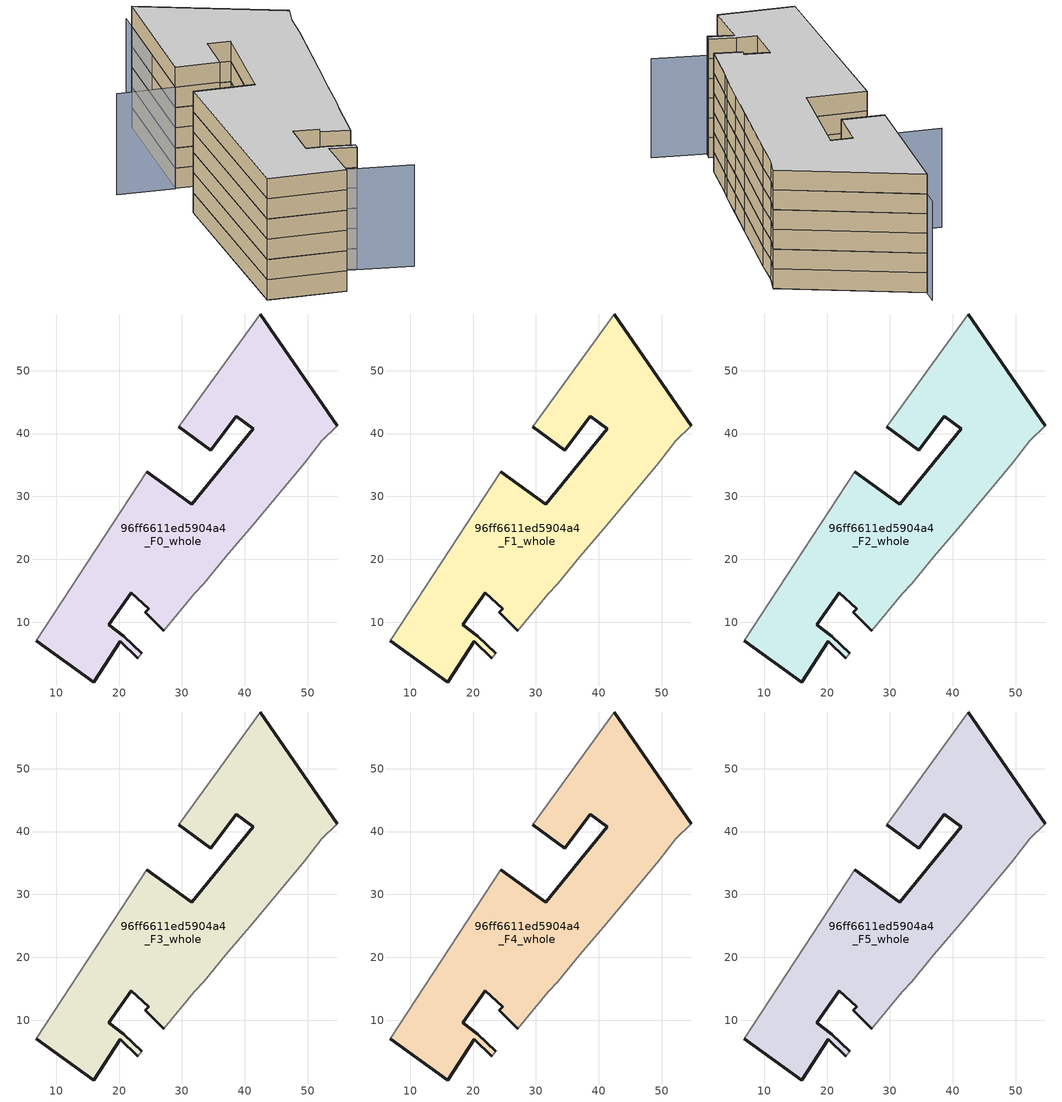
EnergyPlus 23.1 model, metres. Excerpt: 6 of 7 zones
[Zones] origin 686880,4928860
96ff6611ed5904a4_F0_whole
 floor ground (EU_floor_Construction): 33.47,16.12 36.96,20.38 41.23,25.41 49.53,35.32 52.27,38.87 54.72,41.24 42.49,59.01 29.5,41.12 34.61,37.38 38.62,42.79 41.31,40.79 31.6,28.79 24.4,33.92 6.82,7.07 15.98,0.47 20.21,6.96 22.97,4.23 23.6,5.03 20.75,7.78 18.39,9.58 21.93,14.64 24.72,12.13 24.13,11.54 27.11,8.66 31.95,14.5 z0
 wall outside (EU_wall_Construction): 22.97,4.23 20.21,6.96 15.98,0.47 6.82,7.07 / 24.4,33.92 31.6,28.79 41.31,40.79 38.62,42.79 34.61,37.38 29.5,41.12 / 42.49,59.01 54.72,41.24 / 27.11,8.66 24.13,11.54 24.72,12.13 21.93,14.64 18.39,9.58 20.75,7.78 23.6,5.03 z0:3
 wall adiabatic (EU_wall_Construction): 23.6,5.03 22.97,4.23 / 6.82,7.07 24.4,33.92 / 29.5,41.12 42.49,59.01 / 54.72,41.24 52.27,38.87 49.53,35.32 41.23,25.41 36.96,20.38 33.47,16.12 31.95,14.5 27.11,8.66 z0:3
96ff6611ed5904a4_F1_whole
 floor to 96ff6611ed5904a4_F0_whole (EU_floor_Construction): 33.47,16.12 36.96,20.38 41.23,25.41 49.53,35.32 52.27,38.87 54.72,41.24 42.49,59.01 29.5,41.12 34.61,37.38 38.62,42.79 41.31,40.79 31.6,28.79 24.4,33.92 6.82,7.07 15.98,0.47 20.21,6.96 22.97,4.23 23.6,5.03 20.75,7.78 18.39,9.58 21.93,14.64 24.72,12.13 24.13,11.54 27.11,8.66 31.95,14.5 z3
 wall outside (EU_wall_Construction): 22.97,4.23 20.21,6.96 15.98,0.47 6.82,7.07 / 24.4,33.92 31.6,28.79 41.31,40.79 38.62,42.79 34.61,37.38 29.5,41.12 / 42.49,59.01 54.72,41.24 / 27.11,8.66 24.13,11.54 24.72,12.13 21.93,14.64 18.39,9.58 20.75,7.78 23.6,5.03 z3:6
 wall adiabatic (EU_wall_Construction): 23.6,5.03 22.97,4.23 / 6.82,7.07 24.4,33.92 / 29.5,41.12 42.49,59.01 / 54.72,41.24 52.27,38.87 49.53,35.32 41.23,25.41 36.96,20.38 33.47,16.12 31.95,14.5 27.11,8.66 z3:6
96ff6611ed5904a4_F2_whole
 floor to 96ff6611ed5904a4_F1_whole (EU_floor_Construction): 33.47,16.12 36.96,20.38 41.23,25.41 49.53,35.32 52.27,38.87 54.72,41.24 42.49,59.01 29.5,41.12 34.61,37.38 38.62,42.79 41.31,40.79 31.6,28.79 24.4,33.92 6.82,7.07 15.98,0.47 20.21,6.96 22.97,4.23 23.6,5.03 20.75,7.78 18.39,9.58 21.93,14.64 24.72,12.13 24.13,11.54 27.11,8.66 31.95,14.5 z6
 wall outside (EU_wall_Construction): 22.97,4.23 20.21,6.96 15.98,0.47 6.82,7.07 / 24.4,33.92 31.6,28.79 41.31,40.79 38.62,42.79 34.61,37.38 29.5,41.12 / 42.49,59.01 54.72,41.24 / 27.11,8.66 24.13,11.54 24.72,12.13 21.93,14.64 18.39,9.58 20.75,7.78 23.6,5.03 z6:9
 wall adiabatic (EU_wall_Construction): 23.6,5.03 22.97,4.23 / 6.82,7.07 24.4,33.92 / 29.5,41.12 42.49,59.01 / 54.72,41.24 52.27,38.87 49.53,35.32 41.23,25.41 36.96,20.38 33.47,16.12 31.95,14.5 27.11,8.66 z6:9
96ff6611ed5904a4_F3_whole
 floor to 96ff6611ed5904a4_F2_whole (EU_floor_Construction): 33.47,16.12 36.96,20.38 41.23,25.41 49.53,35.32 52.27,38.87 54.72,41.24 42.49,59.01 29.5,41.12 34.61,37.38 38.62,42.79 41.31,40.79 31.6,28.79 24.4,33.92 6.82,7.07 15.98,0.47 20.21,6.96 22.97,4.23 23.6,5.03 20.75,7.78 18.39,9.58 21.93,14.64 24.72,12.13 24.13,11.54 27.11,8.66 31.95,14.5 z9
 wall outside (EU_wall_Construction): 22.97,4.23 20.21,6.96 15.98,0.47 6.82,7.07 / 24.4,33.92 31.6,28.79 41.31,40.79 38.62,42.79 34.61,37.38 29.5,41.12 / 42.49,59.01 54.72,41.24 / 27.11,8.66 24.13,11.54 24.72,12.13 21.93,14.64 18.39,9.58 20.75,7.78 23.6,5.03 z9:12
 wall adiabatic (EU_wall_Construction): 23.6,5.03 22.97,4.23 / 6.82,7.07 24.4,33.92 / 29.5,41.12 42.49,59.01 / 54.72,41.24 52.27,38.87 49.53,35.32 41.23,25.41 36.96,20.38 33.47,16.12 31.95,14.5 27.11,8.66 z9:12
96ff6611ed5904a4_F4_whole
 floor to 96ff6611ed5904a4_F3_whole (EU_floor_Construction): 33.47,16.12 36.96,20.38 41.23,25.41 49.53,35.32 52.27,38.87 54.72,41.24 42.49,59.01 29.5,41.12 34.61,37.38 38.62,42.79 41.31,40.79 31.6,28.79 24.4,33.92 6.82,7.07 15.98,0.47 20.21,6.96 22.97,4.23 23.6,5.03 20.75,7.78 18.39,9.58 21.93,14.64 24.72,12.13 24.13,11.54 27.11,8.66 31.95,14.5 z12
 wall outside (EU_wall_Construction): 22.97,4.23 20.21,6.96 15.98,0.47 6.82,7.07 / 24.4,33.92 31.6,28.79 41.31,40.79 38.62,42.79 34.61,37.38 29.5,41.12 / 42.49,59.01 54.72,41.24 / 27.11,8.66 24.13,11.54 24.72,12.13 21.93,14.64 18.39,9.58 20.75,7.78 23.6,5.03 z12:15
 wall adiabatic (EU_wall_Construction): 23.6,5.03 22.97,4.23 / 6.82,7.07 24.4,33.92 / 29.5,41.12 42.49,59.01 / 54.72,41.24 52.27,38.87 49.53,35.32 41.23,25.41 36.96,20.38 33.47,16.12 31.95,14.5 27.11,8.66 z12:15
96ff6611ed5904a4_F5_whole
 floor to 96ff6611ed5904a4_F4_whole (EU_floor_Construction): 33.47,16.12 36.96,20.38 41.23,25.41 49.53,35.32 52.27,38.87 54.72,41.24 42.49,59.01 29.5,41.12 34.61,37.38 38.62,42.79 41.31,40.79 31.6,28.79 24.4,33.92 6.82,7.07 15.98,0.47 20.21,6.96 22.97,4.23 23.6,5.03 20.75,7.78 18.39,9.58 21.93,14.64 24.72,12.13 24.13,11.54 27.11,8.66 31.95,14.5 z15
 wall outside (EU_wall_Construction): 22.97,4.23 20.21,6.96 15.98,0.47 6.82,7.07 / 24.4,33.92 31.6,28.79 41.31,40.79 38.62,42.79 34.61,37.38 29.5,41.12 / 42.49,59.01 54.72,41.24 / 27.11,8.66 24.13,11.54 24.72,12.13 21.93,14.64 18.39,9.58 20.75,7.78 23.6,5.03 z15:18
 wall adiabatic (EU_wall_Construction): 23.6,5.03 22.97,4.23 / 6.82,7.07 24.4,33.92 / 29.5,41.12 42.49,59.01 / 54.72,41.24 52.27,38.87 49.53,35.32 41.23,25.41 36.96,20.38 33.47,16.12 31.95,14.5 27.11,8.66 z15:18
 ceiling to 96ff6611ed5904a4_F6_whole (EU_floor_Construction): 42.49,59.01 54.72,41.24 52.27,38.87 49.53,35.32 41.23,25.41 36.96,20.38 33.47,16.12 31.95,14.5 27.11,8.66 24.13,11.54 24.72,12.13 21.93,14.64 18.39,9.58 20.75,7.78 23.6,5.03 22.97,4.23 20.21,6.96 15.98,0.47 6.82,7.07 24.4,33.92 31.6,28.79 41.31,40.79 38.62,42.79 34.61,37.38 29.5,41.12 z18
shading: 28.57,-1.27 21.68,4.94 / 21.68,4.94 54.55,41.39 / 44.07,61.2 29.5,41.11 / 29.5,41.11 22.82,45.96 z0:15
[Building]
EU S2 Campaign: North Axis=0; Terrain=City; Solar Distribution=FullExterior
[Site:Location]
Bologna: Latitude=44.5; Longitude=11.25; Time Zone=1; Elevation=37
[SizingPeriod:WeatherFileDays]
AnnualSizingPeriod: Begin Month=1; Begin Day of Month=1; End Month=12; End Day of Month=31; Day of Week for Start Day=Monday; Use Weather File Daylight Saving Period=No; Use Weather File Rain and Snow Indicators=No
[MATERIAL]
EU_InternalMass_Material: Roughness=MediumRough; Thickness=0.1; Conductivity=1; Density=1800; Specific Heat=900; Thermal Absorptance=0.9; Solar Absorptance=0.7; Visible Absorptance=0.7
[MATERIAL:NOMASS] Roughness=MediumRough; Thermal Absorptance=0.9; Solar Absorptance=0.7; Visible Absorptance=0.7
Name | Thermal Resistance
EU_wall_NoMass | 0.905828
EU_floor_NoMass | 0.67114
[CONSTRUCTION]
EU_wall_Construction: EU_wall_NoMass
EU_floor_Construction: EU_floor_NoMass
EU_InternalMass_Construction: EU_InternalMass_Material
[ZONE] Type=1; Multiplier=1; Ceiling Height=autocalculate; Floor Area=autocalculate; Part of Total Floor Area=Yes
Name | Volume
96ff6611ed5904a4_F0_whole | 2663.25
96ff6611ed5904a4_F1_whole; 96ff6611ed5904a4_F2_whole; 96ff6611ed5904a4_F3_whole; 96ff6611ed5904a4_F4_whole; 96ff6611ed5904a4_F5_whole | 2663.24
[INTERNALMASS] Construction=EU_InternalMass_Construction; Surface Area=887.748
Name | Zone or ZoneList
96ff6611ed5904a4_F0_whole_EU_InternalMass | 96ff6611ed5904a4_F0_whole
96ff6611ed5904a4_F1_whole_EU_InternalMass | 96ff6611ed5904a4_F1_whole
96ff6611ed5904a4_F2_whole_EU_InternalMass | 96ff6611ed5904a4_F2_whole
96ff6611ed5904a4_F3_whole_EU_InternalMass | 96ff6611ed5904a4_F3_whole
96ff6611ed5904a4_F4_whole_EU_InternalMass | 96ff6611ed5904a4_F4_whole
96ff6611ed5904a4_F5_whole_EU_InternalMass | 96ff6611ed5904a4_F5_whole
[OTHEREQUIPMENT] Fuel Type=Electricity; Design Level Calculation Method=Watts/Area; Power per Zone Floor Area=1; Fraction Latent=0; Fraction Radiant=0; Fraction Lost=0; Carbon Dioxide Generation Rate=0; EndUse Subcategory=EU_Step8_InternalGains
Name | Zone or ZoneList or Space or SpaceList | Schedule
EU_Step8_InternalGain_96ff6611ed5904a4_F0_whole_f000 | 96ff6611ed5904a4_F0_whole | EU_Step8_GainSchedule_96ff6611ed5904a4_F0_whole_f000
EU_Step8_InternalGain_96ff6611ed5904a4_F1_whole_f000 | 96ff6611ed5904a4_F1_whole | EU_Step8_GainSchedule_96ff6611ed5904a4_F1_whole_f000
EU_Step8_InternalGain_96ff6611ed5904a4_F2_whole_f000 | 96ff6611ed5904a4_F2_whole | EU_Step8_GainSchedule_96ff6611ed5904a4_F2_whole_f000
EU_Step8_InternalGain_96ff6611ed5904a4_F3_whole_f000 | 96ff6611ed5904a4_F3_whole | EU_Step8_GainSchedule_96ff6611ed5904a4_F3_whole_f000
EU_Step8_InternalGain_96ff6611ed5904a4_F4_whole_f000 | 96ff6611ed5904a4_F4_whole | EU_Step8_GainSchedule_96ff6611ed5904a4_F4_whole_f000
EU_Step8_InternalGain_96ff6611ed5904a4_F5_whole_f000 | 96ff6611ed5904a4_F5_whole | EU_Step8_GainSchedule_96ff6611ed5904a4_F5_whole_f000
[ZONEVENTILATION:DESIGNFLOWRATE] Schedule=EU_AlwaysOn; Design Flow Rate Calculation Method=AirChanges/Hour; Air Changes per Hour=0.73129; Ventilation Type=Natural; Fan Pressure Rise=0; Fan Total Efficiency=1; Constant Term Coefficient=1; Temperature Term Coefficient=0; Velocity Term Coefficient=0; Velocity Squared Term Coefficient=0; Minimum Indoor Temperature=-100; Maximum Indoor Temperature=100; Delta Temperature=-100; Minimum Outdoor Temperature=-100; Maximum Outdoor Temperature=100; Maximum Wind Speed=40
Name | Zone or ZoneList or Space or SpaceList
EU_ConstantAir_96ff6611ed5904a4_F0_whole | 96ff6611ed5904a4_F0_whole
EU_ConstantAir_96ff6611ed5904a4_F1_whole | 96ff6611ed5904a4_F1_whole
EU_ConstantAir_96ff6611ed5904a4_F2_whole | 96ff6611ed5904a4_F2_whole
EU_ConstantAir_96ff6611ed5904a4_F3_whole | 96ff6611ed5904a4_F3_whole
EU_ConstantAir_96ff6611ed5904a4_F4_whole | 96ff6611ed5904a4_F4_whole
EU_ConstantAir_96ff6611ed5904a4_F5_whole | 96ff6611ed5904a4_F5_whole
[HVACTEMPLATE:THERMOSTAT] Constant Heating Setpoint=20; Constant Cooling Setpoint=50
EU_HeatOnly_96ff6611ed5904a4_F0_whole; EU_HeatOnly_96ff6611ed5904a4_F1_whole; EU_HeatOnly_96ff6611ed5904a4_F2_whole; EU_HeatOnly_96ff6611ed5904a4_F3_whole; EU_HeatOnly_96ff6611ed5904a4_F4_whole; EU_HeatOnly_96ff6611ed5904a4_F5_whole; EU_HeatOnly_96ff6611ed5904a4_F6_whole
[HVACTEMPLATE:ZONE:IDEALLOADSAIRSYSTEM] System Availability Schedule=EU_AlwaysOn; Maximum Heating Supply Air Temperature=50; Minimum Cooling Supply Air Temperature=13; Maximum Heating Supply Air Humidity Ratio=0.0156; Minimum Cooling Supply Air Humidity Ratio=0.0077; Heating Limit=NoLimit; Cooling Limit=NoLimit; Heating Availability Schedule=EU_AlwaysOn; Cooling Availability Schedule=EU_CoolingOff; Dehumidification Control Type=ConstantSensibleHeatRatio; Cooling Sensible Heat Ratio=0.7; Dehumidification Setpoint=60; Humidification Control Type=None; Humidification Setpoint=30; Outdoor Air Method=None; Outdoor Air Flow Rate per Person=0.00944; Outdoor Air Flow Rate per Zone Floor Area=0; Outdoor Air Flow Rate per Zone=0; Demand Controlled Ventilation Type=None; Outdoor Air Economizer Type=NoEconomizer; Heat Recovery Type=None; Sensible Heat Recovery Effectiveness=0.7; Latent Heat Recovery Effectiveness=0.65
Name | Template Thermostat
96ff6611ed5904a4_F0_whole | EU_HeatOnly_96ff6611ed5904a4_F0_whole
96ff6611ed5904a4_F1_whole | EU_HeatOnly_96ff6611ed5904a4_F1_whole
96ff6611ed5904a4_F2_whole | EU_HeatOnly_96ff6611ed5904a4_F2_whole
96ff6611ed5904a4_F3_whole | EU_HeatOnly_96ff6611ed5904a4_F3_whole
96ff6611ed5904a4_F4_whole | EU_HeatOnly_96ff6611ed5904a4_F4_whole
96ff6611ed5904a4_F5_whole | EU_HeatOnly_96ff6611ed5904a4_F5_whole
[SIZING:ZONE] Zone Cooling Design Supply Air Temperature Input Method=SupplyAirTemperature; Zone Cooling Design Supply Air Temperature=13; Zone Heating Design Supply Air Temperature Input Method=SupplyAirTemperature; Zone Heating Design Supply Air Temperature=50; Zone Cooling Design Supply Air Humidity Ratio=0.008; Zone Heating Design Supply Air Humidity Ratio=0.008; Cooling Design Air Flow Method=DesignDay; Cooling Design Air Flow Rate=0; Cooling Minimum Air Flow per Zone Floor Area=0.000762; Cooling Minimum Air Flow=0; Cooling Minimum Air Flow Fraction=0.2; Heating Design Air Flow Method=DesignDay; Heating Design Air Flow Rate=0; Heating Maximum Air Flow per Zone Floor Area=0.002032; Heating Maximum Air Flow=0.141576; Heating Maximum Air Flow Fraction=0.3; Account for Dedicated Outdoor Air System=No; Dedicated Outdoor Air System Control Strategy=NeutralSupplyAir; Dedicated Outdoor Air Low Setpoint Temperature for Design=autosize; Dedicated Outdoor Air High Setpoint Temperature for Design=autosize; Zone Load Sizing Method=Sensible Load Only No Latent Load; Zone Latent Cooling Design Supply Air Humidity Ratio Input Method=HumidityRatioDifference; Zone Cooling Design Supply Air Humidity Ratio Difference=0.005; Zone Latent Heating Design Supply Air Humidity Ratio Input Method=HumidityRatioDifference; Zone Humidification Design Supply Air Humidity Ratio Difference=0.005
96ff6611ed5904a4_F0_whole; 96ff6611ed5904a4_F1_whole; 96ff6611ed5904a4_F2_whole; 96ff6611ed5904a4_F3_whole; 96ff6611ed5904a4_F4_whole; 96ff6611ed5904a4_F5_whole
[SCHEDULE:CONSTANT]
Name | Hourly Value
EU_AlwaysOn | 1
EU_CoolingOff | 0
[SCHEDULE:FILE] Column Number=1; Rows to Skip at Top=0; Number of Hours of Data=8760; Column Separator=Comma; Interpolate to Timestep=No; Minutes per Item=60; Adjust Schedule for Daylight Savings=Yes
Name | File
EU_Step8_GainSchedule_96ff6611ed5904a4_F0_whole_f000 | ../../schedules/96ff6611ed5904a4/96ff6611ed5904a4_F0_whole_f000_gain.csv
EU_Step8_GainSchedule_96ff6611ed5904a4_F1_whole_f000 | ../../schedules/96ff6611ed5904a4/96ff6611ed5904a4_F1_whole_f000_gain.csv
EU_Step8_GainSchedule_96ff6611ed5904a4_F2_whole_f000 | ../../schedules/96ff6611ed5904a4/96ff6611ed5904a4_F2_whole_f000_gain.csv
EU_Step8_GainSchedule_96ff6611ed5904a4_F3_whole_f000 | ../../schedules/96ff6611ed5904a4/96ff6611ed5904a4_F3_whole_f000_gain.csv
EU_Step8_GainSchedule_96ff6611ed5904a4_F4_whole_f000 | ../../schedules/96ff6611ed5904a4/96ff6611ed5904a4_F4_whole_f000_gain.csv
EU_Step8_GainSchedule_96ff6611ed5904a4_F5_whole_f000 | ../../schedules/96ff6611ed5904a4/96ff6611ed5904a4_F5_whole_f000_gain.csv
